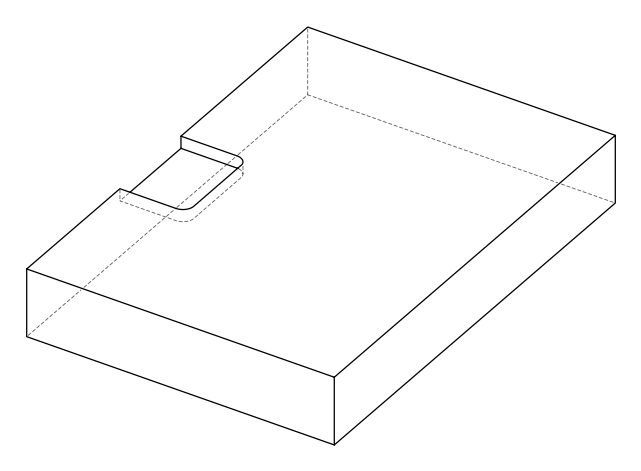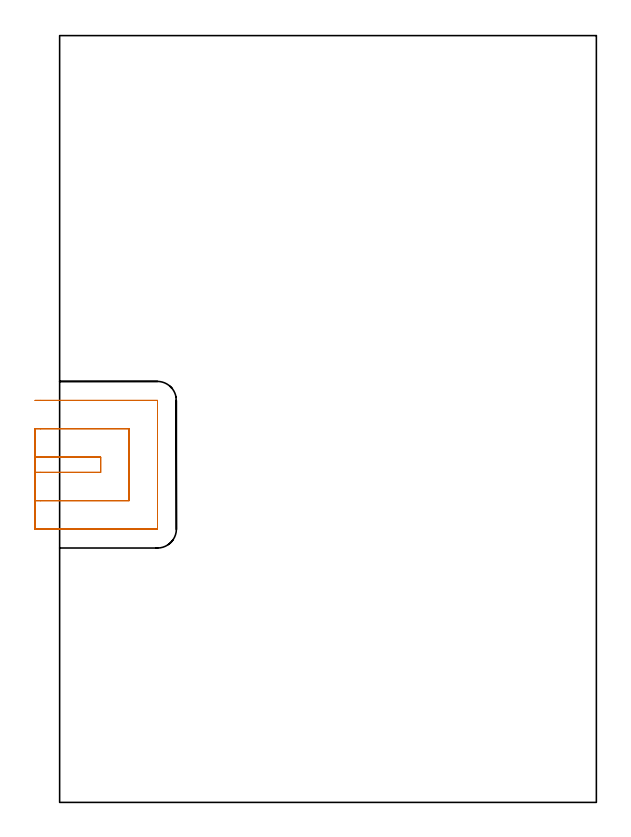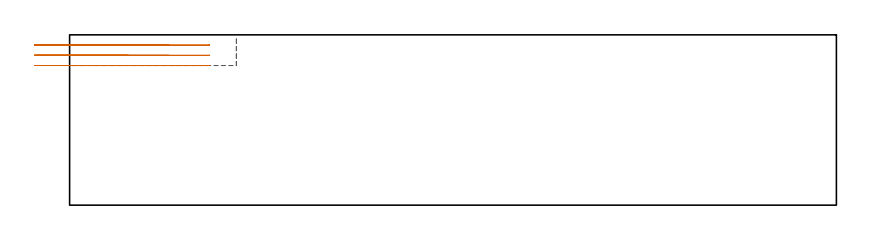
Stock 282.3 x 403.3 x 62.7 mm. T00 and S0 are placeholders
(PLAN: 1 operations, 0 tool changes, 3.5 min)
(1 MILL_SLOT | SLOT_PARTIAL_RECTANGULAR | UGT0201_135 | Follow Part, ap 4.975, ae 75% | 3.49 min | 60307 mm3)
(TOOL UGT0201_135 | Carbide End Mill 19.9 | D19.9 FL30 Z4)
(OP 1 MILL_SLOT)
G17 G21 G94 G90
T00 M6
G54
G17 G0 G90 X-12.95 Y173.6 S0 M3
G43 Z72.7 H0
Z58.933
G94 G1 X-9.95 F250.
X21.6 F500.
Y181.6
X-9.95
X-12.95 F250.
Y158.675
X-9.95
X36.525 F500.
Y196.525
X-9.95
X-12.95 F250.
Y143.75
X-9.95
X51.4 F500.
X51.43 Y143.748
X51.452 Y143.77
X51.45 Y143.8
Y211.4
X51.452 Y211.43
X51.43 Y211.452
X51.4 Y211.45
X-9.95
X-12.95 F250.
G0 Y173.6 Z55.167
G1 X-9.95
X21.6 F500.
Y181.6
X-9.95
X-12.95 F250.
Y158.675
X-9.95
X36.525 F500.
Y196.525
X-9.95
X-12.95 F250.
Y143.75
X-9.95
X51.4 F500.
X51.43 Y143.748
X51.452 Y143.77
X51.45 Y143.8
Y211.4
X51.452 Y211.43
X51.43 Y211.452
X51.4 Y211.45
X-9.95
X-12.95 F250.
G0 Y173.6 Z51.4
G1 X-9.95
X21.6 F500.
Y181.6
X-9.95
X-12.95 F250.
Y158.675
X-9.95
X36.525 F500.
Y196.525
X-9.95
X-12.95 F250.
Y143.75
X-9.95
X51.4 F500.
X51.43 Y143.748
X51.452 Y143.77
X51.45 Y143.8
Y211.4
X51.452 Y211.43
X51.43 Y211.452
X51.4 Y211.45
X-9.95
X-12.95 F250.
G0 Z72.7
M5
M2
